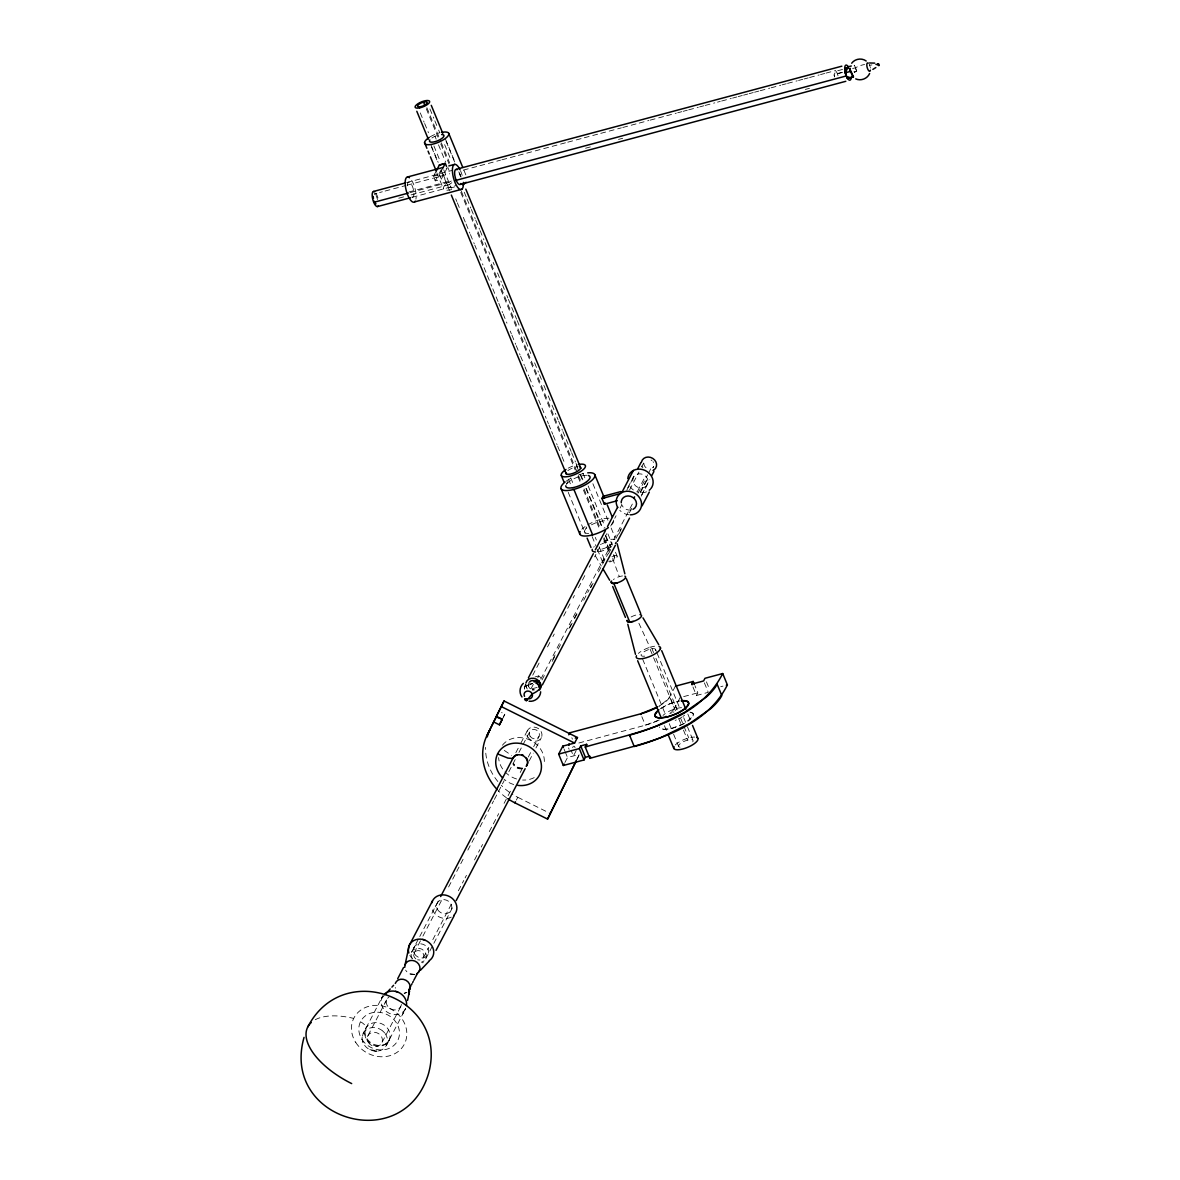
<?xml version="1.0" encoding="UTF-8"?>
<svg xmlns="http://www.w3.org/2000/svg" width="1180" height="1180" viewBox="0 0 1180 1180"><rect width="100%" height="100%" fill="white"/><g stroke="black" fill="none" stroke-linecap="round" stroke-linejoin="round"><path stroke-width="0.75" stroke-dasharray="5 3.75" d="M387.202 1043.208L386.479 1045.17L405.669 1008.458A13.039 11.446 27.6 0 1 389.621 1013.473A13.039 11.446 27.6 0 1 381.76 998.192L382.231 997.041A13.039 11.446 27.6 0 1 383.294 995.33M365.062 1030.406L365.033 1034.196C367.231 1043.076 377.069 1047.929 385.358 1044.094L389.533 1039.624L386.479 1045.17M502.341 719.299L504.848 714.166L501.574 712.528M576.902 759.286L579.277 754.433M576.622 760.215L578.997 755.362M404.534 1010.626L405.669 1008.458M386.568 999.991L367.806 1035.878L368.44 1034.683M382.143 1042.22L400.905 1006.334M436.423 170.643L433.458 176.307A13.01 4.514 75 0 1 435.332 180.85L441.231 179.286L447.161 167.929L445.627 168.46A13.039 4.307 -22.4 0 0 446.394 168.209M441.261 169.507L435.332 180.85L433.458 176.307L439.344 174.728L442.323 169.065M566.312 484.434L567.86 481.484M584.292 531.398L586.608 526.973M842.535 69.443L835.883 71.228L834.083 74.679A5.207 1.814 75.1 0 0 834.525 76.656M503.403 716.924L504.848 714.166M627.79 487.738L631.846 479.98M632.524 478.682L633.881 476.101M626.772 490.261L632.539 479.154M633.011 478.239L633.527 477.251M524.835 685.875L524.466 688.781M525.1 685.359L525.72 684.179L527.003 688.589M529.451 681.598L528.478 683.441L530.322 682.94M532.726 675.211L535.41 670.063M536.767 667.497L539.452 662.349M547.52 646.92L551.547 639.206M552.889 636.639L554.246 634.058M563.657 616.063L570.368 603.201M573.067 598.053L574.409 595.487M578.436 587.773L585.162 574.911M589.189 567.197L590.546 564.63M594.573 556.916L595.915 554.335M597.257 551.768L599.956 546.62M605.325 536.34L606.668 533.773M610.709 526.059L616.078 515.763M620.12 508.049L621.462 505.483M629.53 490.054L638.941 472.044M641.625 466.897L643.646 463.047M533.36 684.282L530.823 689.12L528.611 686.553M537.785 677.777L538.744 675.933A5.207 4.573 27.6 0 1 540.956 678.5M637.495 491.308L645.445 476.101M540.838 679.09L633.173 502.459M637.997 493.24L647.628 474.817M648.425 473.283L650.844 468.667A5.207 4.573 27.7 0 1 647.437 468.445M542.018 679.946L544.703 674.798M552.771 659.369L556.812 651.655M558.155 649.074L560.839 643.941M568.908 628.512L572.949 620.798M574.291 618.217L576.976 613.084M583.702 600.222L589.071 589.926M590.428 587.36L591.77 584.793M598.481 571.931L605.207 559.069M606.55 556.503L607.892 553.922M615.96 538.493L621.344 528.212M629.412 512.784L632.097 507.636M640.165 492.208L648.233 476.779M652.938 467.781L653.617 466.483A5.207 4.573 27.7 0 1 652.806 467.59M552.211 661.39L556.223 653.72M569.881 627.613L572.285 622.996M574.69 618.394L577.109 613.792M590.752 587.67L593.968 581.534M608.423 553.892L612.435 546.207M618.851 533.921L621.27 529.304M640.534 492.444L648.572 477.089M641.728 494.833L649.841 479.316M641.256 496.146L647.348 484.582A7.817 6.859 27.6 0 0 639.781 473.829A7.817 6.859 27.6 0 0 634.191 484.331A7.817 6.859 27.6 0 0 647.348 484.582M411.746 951.832L418.163 939.546M419.77 936.478L439.845 898.083M515.867 752.663L519.333 746.025M520.941 742.957L527.372 730.671M384.99 1003.015L386.096 1000.906M414.062 947.407L414.682 946.213M435.258 906.86L436.364 904.736M414.077 952.998L421.304 939.177M422.912 936.109L442.987 897.7M448.606 886.962L464.669 856.238M467.855 850.131L483.136 820.911M483.992 819.274L493.565 800.94M494.376 799.406L504.155 780.688M508.831 771.764L515.247 759.477M518.949 752.412L529.702 731.836M423.414 957.644L428.797 947.363M432.824 939.649L452.987 901.063M458.371 890.782L463.74 880.487M465.097 877.92L466.439 875.354M474.507 859.925L479.876 849.63M481.219 847.063L482.576 844.482M489.287 831.635L496.013 818.773M497.355 816.206L498.698 813.625M504.081 803.344L506.766 798.196M508.108 795.63L512.15 787.915M520.218 772.487L522.902 767.339M528.286 757.044L530.971 751.911M533.655 746.763L539.039 736.482M425.744 958.809L431.91 947.009M433.842 943.322L453.474 905.783M529.201 760.923L533.257 753.165M535.956 747.987L541.369 737.633M402.38 1014.741L403.752 1012.145M516.353 800.069L517.799 797.297A54.737 48.056 27.6 0 1 512.061 794.066M564.91 762.487L567.521 757.486L578.171 754.728M572.654 747.663L573.436 746.158M576.209 750.583L573.377 756.011L571.076 750.229M675.447 686.185L668.426 698.944L658.912 706.304M680.137 697.557L674.562 708.221L670.727 712.705M692.955 686.952L696.466 695.492L697.852 692.822L694.932 685.713M384.297 995.433L381.76 998.192L382.231 997.041L363.145 1033.562L362.098 1037.899L363.042 1042.648M854.217 72.467L856.533 70.903L854.187 65.225A7.832 2.699 75 0 1 856.547 70.918L853.996 71.582M660.313 708.752L669.444 703.944L678.721 701.141M659.015 706.245L664.679 702.454A24.411 8.068 -22.4 0 0 669.886 696.849L674.562 708.221A24.411 8.068 -22.4 0 1 669.355 713.826A12.641 4.174 -22.4 0 1 671.641 712.853M661.405 708.044L665.992 705.478A18.733 6.195 -22.4 0 1 675.683 701.849A18.674 6.18 -22.4 0 1 680.078 700.92M683.869 723.694L682.247 724.505A18.733 6.195 -22.4 0 1 672.571 728.149L664.089 729.343L660.49 728.473A17.139 5.664 -22.4 0 1 659.502 726.983M659.34 719.948L645.372 725.199L576.253 743.695M532.564 683.618L524.303 686.893L524.569 689.15M532.564 689.931L533.758 689.577M406.613 182.59L452.014 170.451M374.119 193.992L376.863 193.255M379.621 192.517L382.364 191.78M385.108 191.042L405.714 185.54M407.085 185.172L449.669 173.785M463.401 170.097L478.52 166.055M479.891 165.702L500.497 160.185M501.869 159.816L516.973 155.775M518.345 155.406L566.429 142.544M567.801 142.175L582.905 138.134M584.292 137.765L599.396 133.724M600.768 133.355L621.373 127.853M622.745 127.484L637.849 123.443M639.236 123.074L648.838 120.508M650.224 120.139L665.328 116.097M666.7 115.728L676.317 113.147M677.689 112.778L681.804 111.687M683.191 111.318L687.306 110.212M688.678 109.843L698.295 107.277M699.666 106.908L703.782 105.802M705.168 105.433L714.785 102.867M717.529 102.129L720.272 101.391M721.644 101.023L731.261 98.456M732.633 98.088L736.763 96.981M738.134 96.613L742.25 95.521M743.621 95.152L747.751 94.046M749.123 93.677L753.238 92.571M754.61 92.202L758.74 91.111M760.112 90.742L769.729 88.161M771.101 87.807L780.717 85.226M782.089 84.857L786.205 83.765M787.576 83.397L797.193 80.815M798.565 80.447L802.695 79.355M804.067 78.986L808.182 77.88M809.554 77.511L819.171 74.945M820.543 74.576L824.673 73.47M826.044 73.101L835.661 70.535M852.609 68.543L855.529 67.761A10.428 3.437 -22.4 0 1 864.601 64.502M837.313 73.588L842.476 72.201M842.21 72.511L834.083 74.679L834.614 76.936M409.032 191.942L450.731 180.791M410.198 192.591L451.896 181.44M398.751 198.196L404.253 196.721M411.112 194.877L452.324 183.859M585.56 148.223L591.062 146.748M618.527 139.402L622.657 138.296M805.335 89.429L809.465 88.323M412.263 197.281L456.055 185.555M535.056 676.922L538.744 675.933M532.298 688.722L538.198 687.144M683.677 696.613L697.852 692.822M720.744 686.701L722.957 686.111M696.466 695.492L708.28 692.321L704.18 682.379M369.768 1049.639L378.249 1050.996A13.039 11.446 27.6 0 0 384.282 1032.485A13.039 11.446 27.6 0 0 363.027 1033.783A13.039 11.446 27.6 0 0 375.697 1051.159L379.621 1050.702M414.903 974.385L410.139 973.987A7.817 6.859 27.6 0 1 405.654 970.108M871.887 64.93L869.601 65.269A10.428 3.437 -22.4 0 0 869.232 64.87M622.524 575.943L621.27 576.135A7.817 2.581 -22.4 0 0 613.349 579.528M414.416 974.474L410.139 973.987M522.179 768.165L516.943 767.133L513.271 763.327M374.576 1051.07L377.143 1051.129M689.917 712.101L692.439 712.897A17.139 5.664 -22.4 0 1 693.014 716.26L685.167 722.971L672.571 728.149A18.674 6.18 -22.4 0 1 663.013 729.27L659.679 727.588M690.875 712.263L693.265 713.767L693.014 716.26A17.139 5.664 -22.4 0 1 688.176 721.069M517.799 797.297L550.47 813.566M504.273 750.392L511.589 755.362M382.866 1031.084L384.65 1032.898M595.443 556.016L601.269 565.957M638.896 623.261L649.929 647.304L651.227 646.92A13.039 4.307 -22.4 0 1 656.11 646.094M706.451 681.848L709.667 689.666M463.932 170.245L466.277 175.938M592.891 483.726L607.936 520.247M611.166 528.065L615.031 537.461M687.822 714.033L690.507 720.538M445.479 139.152L455.244 162.87M459.551 173.268L461.115 177.059M446.07 141.246L454.625 161.999M459.226 173.165L460.539 176.366M582.92 473.224L586.755 482.546M588.186 485.998L604.721 526.118M607.921 533.876L612.523 545.057M615.488 552.24L617.14 556.223M655.564 649.472L656.36 651.375M657.142 653.263L679.946 708.62M683.707 717.706L686.834 725.287M687.453 726.806L693.073 740.435M429.933 108.944L433.753 118.207M434.845 120.847L438.104 128.782M438.65 130.11L439.742 132.75M444.654 144.653L451.188 160.524M464.271 192.252L466.454 197.547M467 198.874L470.82 208.123M471.366 209.45L475.171 218.698M475.717 220.026L479.537 229.274M480.083 230.602L483.903 239.865M484.995 242.505L488.255 250.44M488.8 251.753L489.892 254.408M493.166 262.344L494.258 264.984M497.532 272.919L501.338 282.168M502.429 284.822L505.704 292.758M506.795 295.398L507.887 298.038M508.433 299.366L516.604 319.205M517.15 320.518L525.321 340.356M525.867 341.684L530.779 353.572M534.599 362.835L538.404 372.098M539.496 374.739L542.771 382.674M543.862 385.314L547.137 393.25M548.228 395.89L551.488 403.825M552.034 405.153L555.854 414.401M556.945 417.056L558.037 419.697M558.582 421.024L562.388 430.272M562.934 431.6L571.12 451.439M571.666 452.751L575.471 462.014M576.017 463.327L577.654 467.295M580.929 475.23L583.112 480.525M586.372 488.461L602.729 528.124M606.004 536.059L610.37 546.635M613.63 554.571L614.721 557.211M578.156 469.67L576.224 464.964A13.039 4.307 -22.4 0 0 568.141 468.195M580.103 474.36L582.035 479.05M585.9 488.446L601.387 526M605.251 535.381L607.184 540.086A13.039 4.307 -22.4 0 1 614.986 539.555M653.573 652.614L651.227 646.92L650.003 647.274A13.039 4.307 -22.4 0 0 638.351 653.41M655.918 658.293L677.01 709.46M680.536 718L682.881 723.679M684.046 726.526L688.737 737.898M677.025 709.947L676.45 708.531A5.118 1.77 75 0 1 675.653 701.79M426.88 107.69L440.671 141.143M441.35 142.809L449.624 162.884M461.351 191.308L577.005 471.882M578.539 475.614L581.298 482.296M584.056 488.992L600.222 528.212M604.101 537.593L609.573 550.868M650.077 649.133L652.422 654.812M653.587 657.658L675.86 711.673M678.795 718.782L682.896 728.739M683.471 730.154L687.586 740.111M426.305 108.796L438.016 137.219M440.774 143.916L449.049 163.991M460.775 192.414L575.206 470.024M577.964 476.72L580.029 481.735M583.481 490.098L599.337 528.552M603.481 538.596L608.983 551.975M434.992 136.29L436.158 139.137M438.503 144.816L445.539 161.881M447.884 167.56L449.049 170.407M420.287 112.911L424.107 122.174M424.652 123.487L428.473 132.75M433.916 145.966L440.465 161.837M443.724 169.773L451.365 188.284M455.716 198.859L456.808 201.515M457.353 202.827L460.628 210.763M463.356 217.371L465.54 222.666M466.085 223.994L469.891 233.242M470.437 234.569L474.257 243.818M474.803 245.145L476.44 249.113M479.169 255.721L482.974 264.984M484.066 267.624L491.691 286.135M492.783 288.776L498.24 302.006M498.786 303.334L502.606 312.582M503.152 313.91L506.958 323.158M510.232 331.093L511.324 333.733M511.869 335.061L515.69 344.324M516.235 345.637L520.041 354.9M520.587 356.213L524.407 365.476M524.952 366.803L528.758 376.051M529.304 377.379L533.124 386.627M535.307 391.922L546.207 418.369M547.299 421.009L548.39 423.664M548.936 424.977L550.573 428.945M551.665 431.6L552.756 434.24M553.287 435.553L557.108 444.816M557.653 446.143L561.474 455.392M562.019 456.719L565.294 464.654M570.736 477.871L574.011 485.806M595.266 537.372L596.357 540.027M599.086 546.635L603.983 558.538M431.054 145.169L438.164 162.368M448.238 186.868L441.925 171.469M431.6 147.19L438.178 163.15M441.468 171.13L449.374 190.29M568.45 479.169L572.3 488.491M592.109 536.561L596.092 546.207M597.404 549.408L602.67 562.167M642.672 659.207L666.11 716.068M669.237 723.65L672.364 731.231M673.618 734.27L678.618 746.409M436.762 172.693L443.459 188.933M568.244 492.355L585.177 533.419M664.443 725.7L667.128 732.205M641.846 716.673L645.372 725.199A26.771 8.85 -22.4 0 0 659.207 720.007M571.843 737.766L572.433 739.182M574.513 746.217L575.044 747.737M568.553 747.899L569.129 749.315M564.01 748.961L564.881 751.1M565.176 751.808L567.521 757.486M609.249 549.497L605.886 540.455A13.039 4.307 -22.4 0 0 603.659 541.222M612.597 558.553L619.308 576.637M315.296 1019.697A65.166 31.182 26.1 0 1 353.72 1018.414M360.475 1021.777A7.817 3.747 26.1 0 1 365.741 1028.577M395.507 988.191A7.817 6.859 27.6 0 1 395.241 987.483M401.466 1004.49A7.817 6.859 27.6 0 1 390.197 1008.635A7.817 6.859 27.6 0 1 389.075 996.923M423.325 962.673A13.039 11.446 27.6 0 1 422.057 962.703M412.159 958.396A13.039 11.446 27.6 0 1 409.829 955.284M451.276 917.111A13.039 11.446 27.6 0 1 431.954 908.63M411.496 952.408A7.817 6.859 27.6 0 1 424.003 950.741A7.817 6.859 27.6 0 1 421.481 962.157M412.38 958.573A7.817 6.859 27.6 0 1 411.127 954.31M415.876 958.912A5.207 4.573 27.6 0 1 415.994 951.095A5.207 4.573 27.6 0 1 423.753 955.018A5.207 4.573 27.6 0 1 417.602 959.783M509.332 792.223A54.737 48.056 27.6 0 1 501.235 785.29M497.842 781.514A54.737 48.056 27.6 0 1 485.6 747.353M506.441 797.754A54.737 48.056 27.6 0 1 498.344 790.821M534.23 777.62A23.467 20.591 27.6 0 1 522.607 780.039M516.589 778.977A23.467 20.591 27.6 0 1 498.624 757.604M502.444 745.214A23.467 20.591 27.6 0 1 528.433 739.388A23.467 20.591 27.6 0 1 544.334 761.72M513.698 784.508A23.467 20.591 27.6 0 1 504.081 779.257M522.209 768.357A7.817 6.859 27.6 0 1 513.374 763.962M521.988 768.785A7.817 6.859 27.6 0 1 513.153 764.389M681.553 707.676A13.275 4.396 -22.4 0 0 676.435 708.531A12.641 4.174 -22.4 0 0 663.013 715.434M672.836 712.351A12.641 4.174 -22.4 0 1 674.016 711.894M681.981 717.042A13.246 4.381 -22.4 0 1 680.949 717.661M679.857 718.266A13.246 4.381 -22.4 0 1 678.707 718.856M676.347 719.918A13.246 4.381 -22.4 0 1 675.167 720.375M684.592 715.154A12.361 4.086 -22.4 0 1 682.999 716.408M611.712 546.606A13.039 4.307 -22.4 0 1 597.36 551.901M593.673 547.196A13.039 4.307 -22.4 0 1 594.322 546.576M567.831 470.658A7.817 2.581 -22.4 0 1 578.126 466.675M601.874 543.877A7.817 2.581 -22.4 0 1 610.783 542.004A7.817 2.581 -22.4 0 1 608.511 546.355A7.817 2.581 -22.4 0 1 598.968 549.423M600.517 544.6A7.817 2.581 -22.4 0 1 601.181 544.231M631.123 616.978A7.817 2.581 -22.4 0 1 638.439 614.559M675.284 744.949A13.039 4.307 -22.4 0 1 694.725 737.072M680.034 747.191A7.817 2.581 -22.4 0 1 684.68 741.114A7.817 2.581 -22.4 0 1 692.749 741.837M644.723 656.154A7.817 2.581 -22.4 0 1 641.699 653.705A7.817 2.581 -22.4 0 1 650.726 648.971A7.817 2.581 -22.4 0 1 655.431 650.549M646.537 491.824A13.039 11.446 27.6 0 1 636.699 491.765M633.35 489.951A13.039 11.446 27.6 0 1 628.335 483.313M629.117 514.79A13.039 11.446 27.6 0 1 619.78 510.321M631.005 509.996A7.817 6.874 27.6 0 1 621.536 504.229M613.512 520.1A18.246 6.033 -22.4 0 1 610.576 525.867M581.902 529.26A18.246 6.033 -22.4 0 1 585.059 526.605M587.699 524.879A18.246 6.033 -22.4 0 1 609.116 518.241M566.208 481.175A18.246 6.033 -22.4 0 1 572.271 477.59M578.746 474.891A18.246 6.033 -22.4 0 1 584.926 473.224M604.986 527.519A13.039 4.307 -22.4 0 1 604.027 528.168M588.687 533.493A13.039 4.307 -22.4 0 1 586.77 528.035M591.475 524.835A13.039 4.307 -22.4 0 1 608.098 521.427M566.828 483.756A13.039 4.307 -22.4 0 1 586.814 475.289M527.298 688.987A7.817 6.859 27.6 0 1 525.72 684.371M642.923 467.826A7.817 6.874 27.6 0 1 641.876 466.012M534.275 690.005A5.207 4.573 27.6 0 1 532.254 689.769M530.44 688.855A5.207 4.573 27.6 0 1 528.699 682.925M646.035 467.664A5.207 4.573 27.7 0 1 643.911 463.15M651.036 460.038A5.207 4.573 27.7 0 1 651.935 460.613M652.997 461.675A5.207 4.573 27.7 0 1 653.499 462.472M613.526 555.485A7.817 2.581 -22.4 0 1 616.889 557.462A7.817 2.581 -22.4 0 1 609.47 562.123M603.304 562.757A7.817 2.581 -22.4 0 1 604.986 558.922M611.933 556.783A5.207 1.726 -22.4 0 1 614.5 558.155A5.207 1.726 -22.4 0 1 608.747 561.415M411.673 180.363A13.039 4.514 75 0 1 415.935 199.14M460.48 170.702A13.039 4.514 75 0 1 462.413 176.366M458.784 171.867A7.817 2.699 75.1 0 1 460.731 177.103M407.351 185.806A7.817 2.699 75 0 1 410.301 182.811A7.817 2.699 75 0 1 413.915 192.532A7.817 2.699 75 0 1 411.422 196.78M451.778 189.582A13.039 4.307 -22.4 0 1 443.297 188.328A13.039 4.307 -22.4 0 1 451.291 181.012M430.199 136.806A13.039 4.307 -22.4 0 1 439.255 132.927M454.433 186.971A7.817 2.581 -22.4 0 1 449.108 187.502L448.548 187.237A7.817 2.581 -22.4 0 1 451.851 182.738M431.924 137.986A7.817 2.581 -22.4 0 1 439.845 134.727M375.978 193.373A7.817 2.699 75 0 1 378.279 199.214M374.503 194.007A5.207 1.8 75 0 1 375.388 194.685M376.037 195.644A5.207 1.8 75 0 1 377.438 199.627M524.23 686.878A9.912 3.348 -22.2 0 1 528.33 684.872A9.897 3.23 -22.4 0 1 529.274 684.592A9.912 3.348 -22.2 0 1 530.189 684.208M530.263 684.076A9.927 3.437 -22.7 0 1 532.652 683.456M532.623 689.74A9.912 3.437 -22.8 0 1 534.068 689.327M856.075 71.39A9.897 3.083 -22.9 0 1 856.783 70.977M854.984 71.803A9.868 3.319 -22.2 0 1 855.677 71.331M854.364 72.467A9.897 3.201 -22.8 0 1 855.249 71.818M869.321 64.664A4.307 1.49 75 0 1 870.058 66.626M870.235 67.304A4.307 1.49 75 0 1 870.368 68.042M835.897 71.228A5.207 1.814 75.1 0 1 838.021 75.756M381.671 998.118L382.718 996.171L381.671 998.118M406.923 992.469L404.106 993.309L406.923 992.469M605.96 540.44L607.184 540.086L606.122 540.381M439.86 175.776L439.344 174.728A13.01 4.499 75 0 1 441.217 179.272L439.86 175.776M355.8 1042.53A28.409 24.942 27.6 0 0 403.722 1045.288A28.409 24.942 27.6 0 0 377.91 1005.39A28.409 24.942 27.6 0 0 355.8 1042.53M362.009 1039.477A20.857 18.305 27.6 0 0 397.188 1041.512A20.857 18.305 27.6 0 0 378.234 1012.219A20.857 18.305 27.6 0 0 362.009 1039.477M366.7 1039.639A13.039 11.446 27.6 0 0 388.692 1040.908A13.039 11.446 27.6 0 0 376.848 1022.603A13.039 11.446 27.6 0 0 366.7 1039.639M368.308 1042.397A7.817 6.859 27.6 0 0 381.509 1043.386A7.817 6.859 27.6 0 0 374.606 1032.308A7.817 6.859 27.6 0 0 368.308 1042.397M437.677 909.706A7.817 6.859 27.6 0 0 450.878 910.694A7.817 6.859 27.6 0 0 443.99 899.603A7.817 6.859 27.6 0 0 437.677 909.706M414.549 953.927A7.817 6.859 27.6 0 0 427.765 954.915A7.817 6.859 27.6 0 0 420.862 943.838A7.817 6.859 27.6 0 0 414.549 953.927M527.873 737.19A7.817 6.859 27.6 0 0 541.074 738.178A7.817 6.859 27.6 0 0 534.171 727.101A7.817 6.859 27.6 0 0 527.873 737.19M530.041 736.173A5.207 4.573 27.6 0 0 538.832 736.836A5.207 4.573 27.6 0 0 534.23 729.447A5.207 4.573 27.6 0 0 530.041 736.173"/><path stroke-width="1.5" d="M659.03 646.389L659.93 646.876A13.039 4.307 -22.4 0 1 660.49 647.894L660.402 648.705A13.039 4.307 -22.4 0 1 657.57 652.142L655.741 653.44A13.039 4.307 -22.4 0 1 641.802 658.706A13.039 4.307 -22.4 0 1 636.477 655.711M660.402 648.705L660.49 647.894M540.661 691.804C540.455 697.542 534.688 702.012 529.068 701.23M850.249 68.396L849.674 70.21A9.897 3.275 -23 0 0 849.851 70.623L853.391 76.936L847.565 78.485L845.219 72.806L848.376 66.773L851.282 65.992M611.668 581.032A7.817 2.581 -22.4 0 0 611.122 581.976L612.509 583.495L617.405 582.817M627.155 620.297A7.817 2.581 -22.4 0 0 627.037 620.577L628.424 622.096L633.321 621.418M408.811 994.43L409.504 991.053M407.572 1000.434L409.43 991.421M405.094 964.694L409.195 945.519L432.514 900.856M611.122 581.976L611.565 583.186L613.88 583.525L629.796 622.14A7.817 2.581 -22.4 0 0 639.413 618.453A7.817 2.581 -22.4 0 0 640.062 614.559M627.037 620.577L627.48 621.786L629.796 622.14M304.042 1037.368C280.648 1119.761 402.719 1155.825 428.237 1074.538C450.318 999.062 343.837 957.113 307.803 1026.925M409.858 989.047L409.062 990.61M419.682 970.27L418.266 972.541A7.817 6.874 27.6 0 0 414.682 960.992A7.817 6.874 27.6 0 0 404.784 967.29M497.311 789.73A54.737 48.056 27.6 0 1 487.06 735.273L504.052 700.979L577.477 737.529L574.586 743.061L562.831 746.114L558.656 754.109L563.332 765.481L584.012 759.95L585.413 757.294L589.838 756.1M504.052 700.979L496.131 716.791L502.149 719.343M487.06 735.288L496.5 716.393L502.341 719.299L499.45 724.83L493.609 721.924M499.45 724.83L501.957 719.697M507.725 798.639A54.737 48.056 27.6 0 0 514.908 802.828L547.579 819.097L576.106 760.894M576.224 761.026L547.579 819.097M436.423 170.643L439.388 164.964A13.039 4.307 -22.4 0 0 445.288 163.386L446.527 166.41M442.736 168.253L445.288 163.386L439.388 164.964M621.816 492.576L633.365 470.466M528.404 677.866L593.319 553.7M595.34 549.821L605.488 530.425M607.508 526.546L617.656 507.135M637.938 468.342L640.976 462.516M849.851 77.187A5.207 1.8 75 0 1 848.258 77.216L847.565 78.485A7.817 2.714 75.1 0 1 846.237 75.963L455.362 180.511M535.853 681.465L536.399 680.418M633.881 498.211L634.604 496.839M539.894 688.456L540.956 686.406L538.611 680.727L537.195 683.441L538.242 684.71M540.425 683.397L539.009 686.111A10.428 3.451 -22.4 0 1 532.195 693.914L526.649 700.566L524.613 699.563L526.605 698.678L527.121 699.932L526.118 700.743L524.716 698.973L527.062 699.253M542.343 684.961L615.37 545.278M617.391 541.399L629.56 518.109M651.876 475.437L653.912 471.558M642.082 505.881L649.31 492.06M397.69 978.721L403.575 967.452M440.656 896.549L512.917 758.312A7.817 6.859 27.6 0 1 523.566 755.982A7.817 6.859 27.6 0 1 526.25 766.351M408.959 989.607L409.563 988.442M410.183 987.262L410.788 986.096M411.407 984.917L412.012 983.751M412.631 982.571L413.251 981.391M413.856 980.226L417.543 973.19A7.817 6.874 27.6 0 0 417.926 972.881M456.173 900.606L525.144 768.682M436.025 950.387L454.197 915.636M514.908 802.828L515.453 801.795M568.76 734.786L569.793 732.795L640.681 713.826L657.496 707.056M568.686 744.639L569.085 743.872M563.332 765.481L564.129 763.991M558.656 754.109L579.321 748.577L580.722 745.922L586.622 744.344L586.917 745.052M692.07 684.828L691.775 684.12L703.59 680.949L704.976 678.294L722.706 673.544L727.396 684.916C702.277 734.845 638.085 744.197 589.912 758.371L585.236 746.999L586.622 744.344M589.912 758.371L590.62 757.044M691.775 684.12L693.176 681.45L694.342 684.297M722.706 673.544C697.587 723.473 633.395 732.824 585.236 746.999M869.616 73.485C867.448 78.706 860.854 81.243 855.736 78.883M605.104 503.034L604.352 504.185L602.006 498.506A18.246 6.047 -22.3 0 0 603.201 496.293M385.137 994.504L390.211 988.988M391.908 987.144L393.589 985.3M420.478 970.24L428.915 961.39M851.694 63.219C854.954 58.735 861.739 57.687 866.194 61.006M523.345 683.353C519.569 686.701 518.92 692.911 521.973 696.967M658.027 710.508L654.812 715.051L655.888 717.145L658.322 717.897A18.674 6.18 -22.4 0 0 667.88 716.762C675.476 714.151 685.034 711.334 688.751 703.575L687.675 701.466L685.241 700.728A18.674 6.18 -22.4 0 0 681.494 700.743M417.145 973.456L416.747 973.692M872.846 69.399L875.84 67.555M656.818 707.469L654.517 708.634A26.771 8.85 -22.4 0 1 640.681 713.826L640.976 714.549M512.74 758.519L507.872 758.076L497.577 753.902M407.483 176.985L442.928 167.501M448.828 165.923L454.728 164.345M373.455 191.47L404.961 183.033M456.35 169.286L841.842 66.183M845.072 68.764L847.697 68.056M845.16 71.715L845.898 71.523M845.219 72.806L851.046 71.257L853.391 76.936L852.226 76.302M373.721 202.341L408.457 193.048M847.506 77.393L848.243 77.202M377.438 206.589L410.596 197.724M460.333 184.419L845.809 81.302M414.637 201.898L461.882 189.257M621.005 491.529L603.172 496.293L602.006 498.506L619.839 493.742M617.317 500.718L604.352 504.185A18.246 6.047 -22.4 0 0 604.957 503.314M534.009 681.952L538.611 680.727M539.585 686.775L540.956 686.406M675.447 686.185L693.176 681.45M726.29 685.211L727.396 684.916M575.265 738.12L577.477 737.529M875.899 64.34C880.9 65.461 878.171 64.694 878.761 63.927M681.583 700.728L687.675 701.466A17.139 5.664 -22.4 0 1 688.324 704.888A17.139 5.664 -22.4 0 1 683.486 709.696L677.571 713.133A18.733 6.195 -22.4 0 1 667.88 716.776L659.399 717.971L655.8 717.101A17.139 5.664 -22.4 0 1 658.897 709.77M874.705 63.115L869.468 62.968M536.163 683.279L537.195 683.441A7.817 6.859 27.6 0 1 537.741 684.046A7.817 6.859 27.6 0 1 538.464 685.049M408.841 952.938A13.039 11.446 27.6 0 1 408.914 946.242L409.386 945.092A13.039 11.446 27.6 0 1 422.706 939.428L424.8 940.047A13.039 11.446 27.6 0 1 433.517 949.826A13.039 11.446 27.6 0 1 429.181 960.727M384.739 993.796A13.039 11.446 27.6 0 1 395.551 991.362L397.63 991.996A13.039 11.446 27.6 0 1 406.525 1005.448M422.706 939.428L424.8 940.047M395.551 991.362L397.63 991.996M501.161 706.51L574.586 743.061M642.982 617.848L658.779 644.723M603.069 569.011L609.662 580.206M849.88 70.608L849.674 70.21A9.912 3.289 -22.1 0 1 849.644 69.532M594.764 474.611L604.485 498.196M607.272 504.937L612.273 517.061M448.695 133.281L462.767 167.398M661.7 650.682L685.816 709.165M692.513 725.405L697.867 738.4M431.261 105.33L442.78 133.266M465.805 189.125L580.944 468.445M626.403 578.731L640.725 613.482M423.546 102.1L424.918 105.448M573.878 489.39L592.64 534.879M416.805 111.274L428.311 139.21M451.335 195.069L566.474 474.39M612.7 586.519L625.429 617.405M424.549 142.618L426.895 148.297M428.06 151.143L429.24 153.99M430.405 156.837L436.261 171.041M561.311 475.525L563.893 481.779M587.109 538.11L590.988 547.505M637.657 660.726L661.095 717.588M668.455 735.45L673.824 748.445M561.09 488.682L579.852 534.171M629.53 735.155L634.221 746.527A80.771 26.712 -22.4 0 0 661.479 737.308L689.238 723.753L710.685 708.693A73.027 24.146 -22.4 0 0 721.821 695.581L717.13 684.208A73.027 24.146 -22.4 0 1 705.994 697.321L684.548 712.381L656.788 725.936A80.771 26.712 -22.4 0 1 629.53 735.155L629.825 735.863M580.722 745.922L585.413 757.294M579.321 748.577L584.012 759.95M569.793 732.795L570.383 734.211M568.745 744.536L568.981 745.347M562.831 746.114L563.421 747.545M617.155 543.759L624.854 573.804M627.79 624.264L635.489 654.31M539.437 687.615L538.67 685.403A7.817 6.859 27.6 0 1 539.408 687.424M351.684 1083.594A65.166 31.182 26.1 0 1 311.195 1022.559M395.285 983.456A7.817 6.874 27.6 0 1 405.846 980.211A7.817 6.874 27.6 0 1 408.914 990.787M431.762 902.921A13.039 11.446 27.6 0 1 449.728 896.653A13.039 11.446 27.6 0 1 454.02 915.075M487.207 736.954A54.737 48.056 27.6 0 1 489.951 729.756M502.503 777.782A23.467 20.606 27.6 0 1 507.267 744.875A23.467 20.606 27.6 0 1 540.779 761.454A23.467 20.606 27.6 0 1 517.887 785.393M527.386 764.286A7.817 6.859 27.6 0 1 526.472 765.923M513.138 757.885A7.817 6.859 27.6 0 1 514.746 755.864M515.306 755.451A7.817 6.859 27.6 0 1 517.327 754.551M521.84 754.684A7.817 6.859 27.6 0 1 523.168 755.215M526.501 758.121A7.817 6.859 27.6 0 1 526.9 758.784M527.224 759.477A7.817 6.859 27.6 0 1 527.578 763.681M616.167 542.343A13.039 4.307 -22.4 0 1 615.459 543.434M595.472 551.975A13.039 4.307 -22.4 0 1 592.242 549.349M624.943 576.15A7.817 2.581 -22.4 0 1 622.937 580.236A7.817 2.581 -22.4 0 1 613.88 583.525M578.303 464.492A13.039 4.307 -22.4 0 1 583.451 469.404A13.039 4.307 -22.4 0 1 564.999 476.868A13.039 4.307 -22.4 0 1 565.987 469.463M579.926 466.941A7.817 2.581 -22.4 0 1 574.734 472.708A7.817 2.581 -22.4 0 1 566.046 472.959M696.834 737.485A13.039 4.307 -22.4 0 1 687.07 747.574A13.039 4.307 -22.4 0 1 674.031 746.586M627.775 478.593A13.039 11.446 27.6 0 1 644.767 470.304A13.039 11.446 27.6 0 1 650.903 488.608M650.136 489.449A13.039 11.446 27.6 0 1 649.31 490.202M617.73 507.562A13.039 11.446 27.6 0 1 624.264 491.647A13.039 11.446 27.6 0 1 641.212 501.426A13.039 11.446 27.6 0 1 630.312 514.834M621.314 501.412A7.817 6.859 27.5 0 1 632.923 497.459A7.817 6.859 27.5 0 1 633.041 509.347M621.27 502.783A7.817 6.859 27.5 0 1 621.255 502.046M608.408 527.593A18.246 6.033 -22.4 0 1 588.142 535.808A18.246 6.033 -22.4 0 1 580.147 531.561M587.714 472.826A18.246 6.033 -22.4 0 1 591.519 480.644A18.246 6.033 -22.4 0 1 567.197 490.541A18.246 6.033 -22.4 0 1 565.102 482.015M588.26 475.481A13.039 4.307 -22.4 0 1 580.929 485.039A13.039 4.307 -22.4 0 1 565.795 485.762M525.897 683.058A7.817 6.859 27.6 0 1 536.443 679.164A7.817 6.859 27.6 0 1 539.54 690.005M641.492 461.97A7.817 6.859 27.7 0 1 652.702 458.356A7.817 6.859 27.7 0 1 654.163 469.802M653.617 470.156A7.817 6.859 27.7 0 1 653.027 470.496M529.864 681.524A5.207 4.573 27.6 0 1 536.767 682.158M463.371 182.369A13.039 4.514 75 0 1 457.648 187.31A13.039 4.514 75 0 1 452.53 168.032A13.039 4.514 75 0 1 460.008 169.699M415.257 201.131A13.039 4.514 75 0 1 406.112 190.069A13.039 4.514 75 0 1 409.475 177.738M460.864 183.475A7.817 2.699 75.1 0 1 455.333 177.826A7.817 2.699 75.1 0 1 457.103 169.758M441.438 132.396A13.039 4.307 -22.4 0 1 446.925 137.175A13.039 4.307 -22.4 0 1 428.458 144.727A13.039 4.307 -22.4 0 1 429.299 137.367M466.1 182.251A13.039 4.307 -22.4 0 1 462.855 184.847M441.63 134.549A7.817 2.581 -22.4 0 1 442.692 137.794A7.817 2.581 -22.4 0 1 433.37 142.028A7.817 2.581 -22.4 0 1 429.83 139.918M378.264 205.851A7.817 2.714 75 0 1 372.777 199.479A7.817 2.714 75 0 1 374.68 191.853M851.267 77.172A7.817 2.699 75 0 1 847.609 78.558A7.817 2.699 75 0 1 844.703 67.703A7.817 2.699 75 0 1 848.553 67.039M375.978 203.83A5.207 1.8 75 0 1 375.535 203.403M374.68 202.075A5.207 1.8 75 0 1 374.296 201.234M373.47 198.432A5.207 1.8 75 0 1 373.249 196.426M846.208 73.042A5.207 1.8 75 0 1 845.986 68.337A5.207 1.8 75 0 1 847.919 68.293M536.384 683.235A9.912 3.319 -22.8 0 1 536.782 683.294A9.912 3.26 -22.1 0 1 537.136 683.486M524.525 696.333A4.307 3.791 27.6 0 1 526.693 691.215A4.307 3.791 27.6 0 1 532.283 694.179A4.307 3.791 27.6 0 1 529.26 698.84M850.869 71.346A9.942 3.363 -23.6 0 1 850.47 71.183M850.647 71.095A9.942 3.26 -22 0 1 850.279 70.918A9.897 3.275 -22.2 0 1 849.88 70.608M849.674 69.414A9.897 3.275 -22.2 0 1 849.88 68.912M849.807 69.074A9.912 3.289 -22.1 0 1 850.087 68.588M852.093 76.095A9.897 3.275 -22.2 0 0 852.624 76.612A9.868 3.319 -23.7 0 0 852.815 76.877M853.465 76.892A9.897 3.26 -22 0 1 853.022 76.759M870.398 70.195A4.307 1.505 75 0 1 868.451 70.402A4.307 1.505 75 0 1 866.813 65.107A4.307 1.505 75 0 1 868.229 63.145M877.92 63.72L878.835 65.726L877.92 63.823M419.608 107.882A7.817 2.581 -22.4 0 0 429.623 101.347A7.817 2.581 -22.4 0 0 417.941 103.722A7.817 2.581 -22.4 0 0 419.608 107.882M420.537 106.702A5.207 1.726 -22.4 0 0 427.204 102.335A5.207 1.726 -22.4 0 0 419.416 103.928A5.207 1.726 -22.4 0 0 420.537 106.702"/></g></svg>
